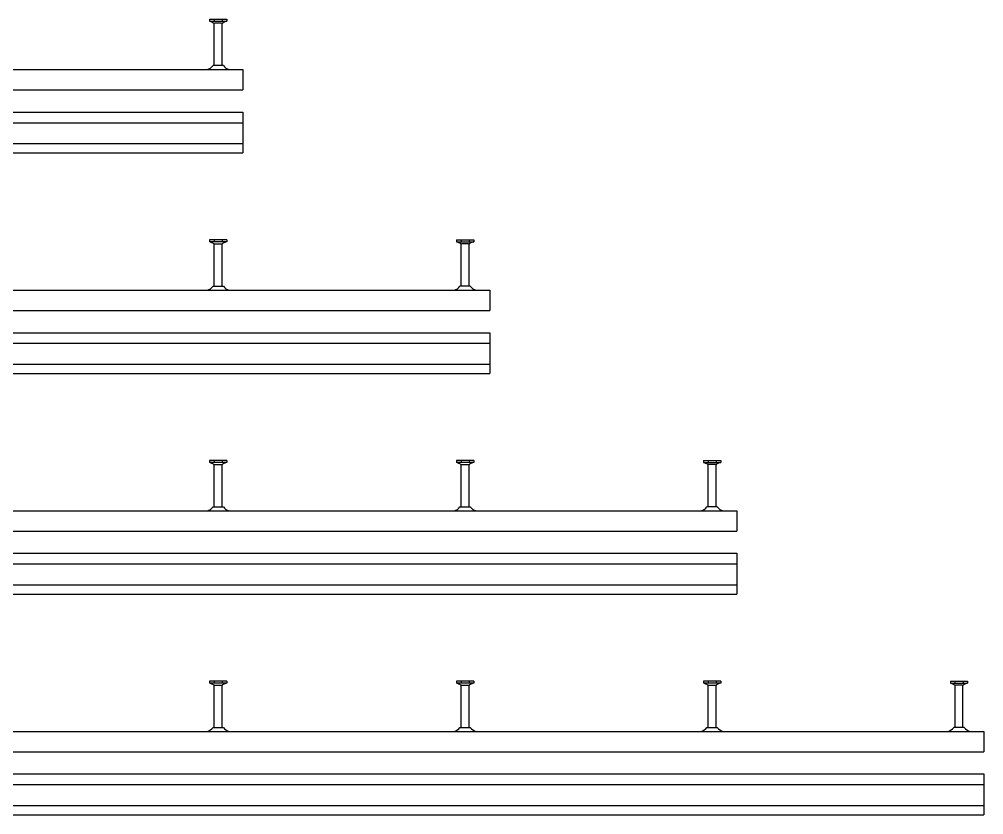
# Model space of a CAD drawing. Header units: millimetres. Extents: x -218 to 5913, y -3930 to 2743.
# Drawn here: x 1167 to 2143, y -577 to 229 of the extents above; entities that cross this region are included whole.
import ezdxf

# ---------------------------------------------------------------- set-up
doc = ezdxf.new("R2010")
doc.units = ezdxf.units.MM
doc.header["$LTSCALE"] = 10
doc.layers.add('HALFEN', color=2, linetype='CONTINUOUS')

msp = doc.modelspace()

# ---------------------------------------------------------------- linework, layer by layer
at = {"layer": 'HALFEN'}
for p, q in [((1359.52, 228.75), (1376.98, 228.75)), ((1359.52, 228.75), (1359.52, 226.85)), ((1359.52, 226.85), (1376.98, 226.85)), ((1360.25, 226.85), (1363.82, 224.97)), ((1364.18, 228.5), (1364.18, 227.1)), ((1371.73, 224.75), (1364.77, 224.75)), ((1372.32, 228.5), (1372.32, 227.1)), ((1376.25, 226.85), (1372.68, 224.97)), ((1376.98, 228.75), (1376.98, 226.85)), ((1364.25, 181.95), (1364.25, 224.27)), ((1372.25, 181.95), (1372.25, 224.27)), ((-156.75, 177.75), (1393.25, 177.75)), ((1373.5, 181.95), (1363, 181.95)), ((1393.25, 177.75), (1393.25, 157.25)), ((-156.75, 157.25), (1393.25, 157.25)), ((-156.75, 134.75), (1393.25, 134.75)), ((1393.25, 134.75), (1393.25, 93.45)), ((-156.75, 124), (1393.25, 124)), ((-156.75, 102.95), (1393.25, 102.95)), ((-156.75, 93.45), (1393.25, 93.45)), ((1376.98, 5.25), (1359.52, 5.25)), ((1359.52, 5.25), (1359.52, 3.35)), ((1376.98, 3.35), (1359.52, 3.35)), ((1360.25, 3.35), (1363.82, 1.47)), ((1364.18, 5), (1364.18, 3.6)), ((1364.25, -41.55), (1364.25, 0.77)), ((1364.77, 1.25), (1371.73, 1.25)), ((1372.25, -41.55), (1372.25, 0.77)), ((1372.32, 5), (1372.32, 3.6)), ((1376.25, 3.35), (1372.68, 1.47)), ((1376.98, 5.25), (1376.98, 3.35)), ((1609.52, 5.25), (1626.98, 5.25)), ((1609.52, 5.25), (1609.52, 3.35)), ((1609.52, 3.35), (1626.98, 3.35)), ((1610.25, 3.35), (1613.82, 1.47)), ((1614.18, 5), (1614.18, 3.6)), ((1614.25, -41.55), (1614.25, 0.77)), ((1621.73, 1.25), (1614.77, 1.25)), ((1622.25, -41.55), (1622.25, 0.77)), ((1622.32, 5), (1622.32, 3.6)), ((1626.25, 3.35), (1622.68, 1.47)), ((1626.98, 5.25), (1626.98, 3.35)), ((-156.75, -45.75), (1643.25, -45.75)), ((1363, -41.55), (1373.5, -41.55)), ((1623.5, -41.55), (1613, -41.55)), ((1643.25, -45.75), (1643.25, -66.25)), ((-156.75, -66.25), (1643.25, -66.25)), ((-156.75, -88.75), (1643.25, -88.75)), ((1643.25, -88.75), (1643.25, -130.05)), ((-156.75, -99.5), (1643.25, -99.5)), ((-156.75, -120.55), (1643.25, -120.55)), ((-156.75, -130.05), (1643.25, -130.05)), ((1376.98, -218.25), (1359.52, -218.25)), ((1359.52, -218.25), (1359.52, -220.15)), ((1376.98, -220.15), (1359.52, -220.15)), ((1360.25, -220.15), (1363.82, -222.03)), ((1364.18, -218.5), (1364.18, -219.9)), ((1364.25, -265.05), (1364.25, -222.73)), ((1364.77, -222.25), (1371.73, -222.25)), ((1372.25, -265.05), (1372.25, -222.73)), ((1372.32, -218.5), (1372.32, -219.9)), ((1376.25, -220.15), (1372.68, -222.03)), ((1376.98, -218.25), (1376.98, -220.15)), ((1609.52, -218.25), (1609.52, -220.15)), ((1626.98, -218.25), (1609.52, -218.25)), ((1626.98, -220.15), (1609.52, -220.15)), ((1610.25, -220.15), (1613.82, -222.03)), ((1614.18, -218.5), (1614.18, -219.9)), ((1614.25, -265.05), (1614.25, -222.73)), ((1614.77, -222.25), (1621.73, -222.25)), ((1622.25, -265.05), (1622.25, -222.73)), ((1622.32, -218.5), (1622.32, -219.9)), ((1626.25, -220.15), (1622.68, -222.03)), ((1626.98, -218.25), (1626.98, -220.15)), ((1859.52, -218.25), (1876.98, -218.25)), ((1859.52, -218.25), (1859.52, -220.15)), ((1859.52, -220.15), (1876.98, -220.15)), ((1860.25, -220.15), (1863.82, -222.03)), ((1864.18, -218.5), (1864.18, -219.9)), ((1864.25, -265.05), (1864.25, -222.73)), ((1871.73, -222.25), (1864.77, -222.25)), ((1872.25, -265.05), (1872.25, -222.73)), ((1872.32, -218.5), (1872.32, -219.9)), ((1876.25, -220.15), (1872.68, -222.03)), ((1876.98, -218.25), (1876.98, -220.15)), ((-156.75, -269.25), (1893.25, -269.25)), ((1363, -265.05), (1373.5, -265.05)), ((1613, -265.05), (1623.5, -265.05)), ((1873.5, -265.05), (1863, -265.05)), ((1893.25, -269.25), (1893.25, -289.75)), ((-156.75, -289.75), (1893.25, -289.75)), ((-156.75, -312.25), (1893.25, -312.25)), ((1893.25, -312.25), (1893.25, -353.55)), ((-156.75, -323), (1893.25, -323)), ((-156.75, -344.05), (1893.25, -344.05)), ((-156.75, -353.55), (1893.25, -353.55)), ((1376.98, -441.75), (1359.52, -441.75)), ((1359.52, -441.75), (1359.52, -443.65)), ((1376.98, -443.65), (1359.52, -443.65)), ((1360.25, -443.65), (1363.82, -445.53)), ((1364.18, -442), (1364.18, -443.4)), ((1364.25, -488.55), (1364.25, -446.23)), ((1364.77, -445.75), (1371.73, -445.75)), ((1372.25, -488.55), (1372.25, -446.23)), ((1372.32, -442), (1372.32, -443.4)), ((1376.25, -443.65), (1372.68, -445.53)), ((1376.98, -441.75), (1376.98, -443.65)), ((1609.52, -441.75), (1609.52, -443.65)), ((1626.98, -441.75), (1609.52, -441.75)), ((1626.98, -443.65), (1609.52, -443.65)), ((1610.25, -443.65), (1613.82, -445.53)), ((1614.18, -442), (1614.18, -443.4)), ((1614.25, -488.55), (1614.25, -446.23)), ((1614.77, -445.75), (1621.73, -445.75)), ((1622.25, -488.55), (1622.25, -446.23)), ((1622.32, -442), (1622.32, -443.4)), ((1626.25, -443.65), (1622.68, -445.53)), ((1626.98, -441.75), (1626.98, -443.65)), ((1876.98, -441.75), (1859.52, -441.75)), ((1859.52, -441.75), (1859.52, -443.65)), ((1876.98, -443.65), (1859.52, -443.65)), ((1860.25, -443.65), (1863.82, -445.53)), ((1864.18, -442), (1864.18, -443.4)), ((1864.25, -488.55), (1864.25, -446.23)), ((1864.77, -445.75), (1871.73, -445.75)), ((1872.25, -488.55), (1872.25, -446.23)), ((1872.32, -442), (1872.32, -443.4)), ((1876.25, -443.65), (1872.68, -445.53)), ((1876.98, -441.75), (1876.98, -443.65)), ((2109.52, -441.75), (2126.98, -441.75)), ((2109.52, -441.75), (2109.52, -443.65)), ((2109.52, -443.65), (2126.98, -443.65)), ((2110.25, -443.65), (2113.82, -445.53)), ((2114.18, -442), (2114.18, -443.4)), ((2114.25, -488.55), (2114.25, -446.23)), ((2121.73, -445.75), (2114.77, -445.75)), ((2122.25, -488.55), (2122.25, -446.23)), ((2122.32, -442), (2122.32, -443.4)), ((2126.25, -443.65), (2122.68, -445.53)), ((2126.98, -441.75), (2126.98, -443.65)), ((-156.75, -492.75), (2143.25, -492.75)), ((1363, -488.55), (1373.5, -488.55)), ((1613, -488.55), (1623.5, -488.55)), ((1863, -488.55), (1873.5, -488.55)), ((2123.5, -488.55), (2113, -488.55)), ((2143.25, -492.75), (2143.25, -513.25)), ((-156.75, -513.25), (2143.25, -513.25)), ((-156.75, -535.75), (2143.25, -535.75)), ((2143.25, -535.75), (2143.25, -577.05)), ((-156.75, -546.5), (2143.25, -546.5)), ((-156.75, -567.55), (2143.25, -567.55)), ((-156.75, -577.05), (2143.25, -577.05))]:
    msp.add_line(p, q, dxfattribs=at)
for centre, radius, start, end in [((1363.45, 224.27), 0.8, 0, 62.30053), ((1373.05, 224.27), 0.8, 117.69947, 180), ((1356.53, 179.75), 2, 270, 283.18044), ((1354.71, 187.54), 10, 283.18044, 326.01848), ((1381.79, 187.54), 10, 213.98152, 256.81956), ((1379.97, 179.75), 2, 256.81956, 270), ((1363.45, 0.77), 0.8, 0, 62.30053), ((1373.05, 0.77), 0.8, 117.69947, 180), ((1613.45, 0.77), 0.8, 0, 62.30053), ((1623.05, 0.77), 0.8, 117.69947, 180), ((1356.53, -43.75), 2, 270, 283.18044), ((1354.71, -35.96), 10, 283.18044, 326.01848), ((1381.79, -35.96), 10, 213.98152, 256.81956), ((1379.97, -43.75), 2, 256.81956, 270), ((1606.53, -43.75), 2, 270, 283.18044), ((1604.71, -35.96), 10, 283.18044, 326.01848), ((1631.79, -35.96), 10, 213.98152, 256.81956), ((1629.97, -43.75), 2, 256.81956, 270), ((1363.45, -222.73), 0.8, 0, 62.30053), ((1373.05, -222.73), 0.8, 117.69947, 180), ((1613.45, -222.73), 0.8, 0, 62.30053), ((1623.05, -222.73), 0.8, 117.69947, 180), ((1863.45, -222.73), 0.8, 0, 62.30053), ((1873.05, -222.73), 0.8, 117.69947, 180), ((1356.53, -267.25), 2, 270, 283.18044), ((1354.71, -259.46), 10, 283.18044, 326.01848), ((1381.79, -259.46), 10, 213.98152, 256.81956), ((1379.97, -267.25), 2, 256.81956, 270), ((1606.53, -267.25), 2, 270, 283.18044), ((1604.71, -259.46), 10, 283.18044, 326.01848), ((1631.79, -259.46), 10, 213.98152, 256.81956), ((1629.97, -267.25), 2, 256.81956, 270), ((1856.53, -267.25), 2, 270, 283.18044), ((1854.71, -259.46), 10, 283.18044, 326.01848), ((1881.79, -259.46), 10, 213.98152, 256.81956), ((1879.97, -267.25), 2, 256.81956, 270), ((1363.45, -446.23), 0.8, 0, 62.30053), ((1373.05, -446.23), 0.8, 117.69947, 180), ((1613.45, -446.23), 0.8, 0, 62.30053), ((1623.05, -446.23), 0.8, 117.69947, 180), ((1863.45, -446.23), 0.8, 0, 62.30053), ((1873.05, -446.23), 0.8, 117.69947, 180), ((2113.45, -446.23), 0.8, 0, 62.30053), ((2123.05, -446.23), 0.8, 117.69947, 180), ((1356.53, -490.75), 2, 270, 283.18044), ((1354.71, -482.96), 10, 283.18044, 326.01848), ((1381.79, -482.96), 10, 213.98152, 256.81956), ((1379.97, -490.75), 2, 256.81956, 270), ((1606.53, -490.75), 2, 270, 283.18044), ((1604.71, -482.96), 10, 283.18044, 326.01848), ((1631.79, -482.96), 10, 213.98152, 256.81956), ((1629.97, -490.75), 2, 256.81956, 270), ((1856.53, -490.75), 2, 270, 283.18044), ((1854.71, -482.96), 10, 283.18044, 326.01848), ((1881.79, -482.96), 10, 213.98152, 256.81956), ((1879.97, -490.75), 2, 256.81956, 270), ((2106.53, -490.75), 2, 270, 283.18044), ((2104.71, -482.96), 10, 283.18044, 326.01848), ((2131.79, -482.96), 10, 213.98152, 256.81956), ((2129.97, -490.75), 2, 256.81956, 270)]:
    msp.add_arc(centre, radius, start, end, dxfattribs=at)

doc.saveas('drawing.dxf')
